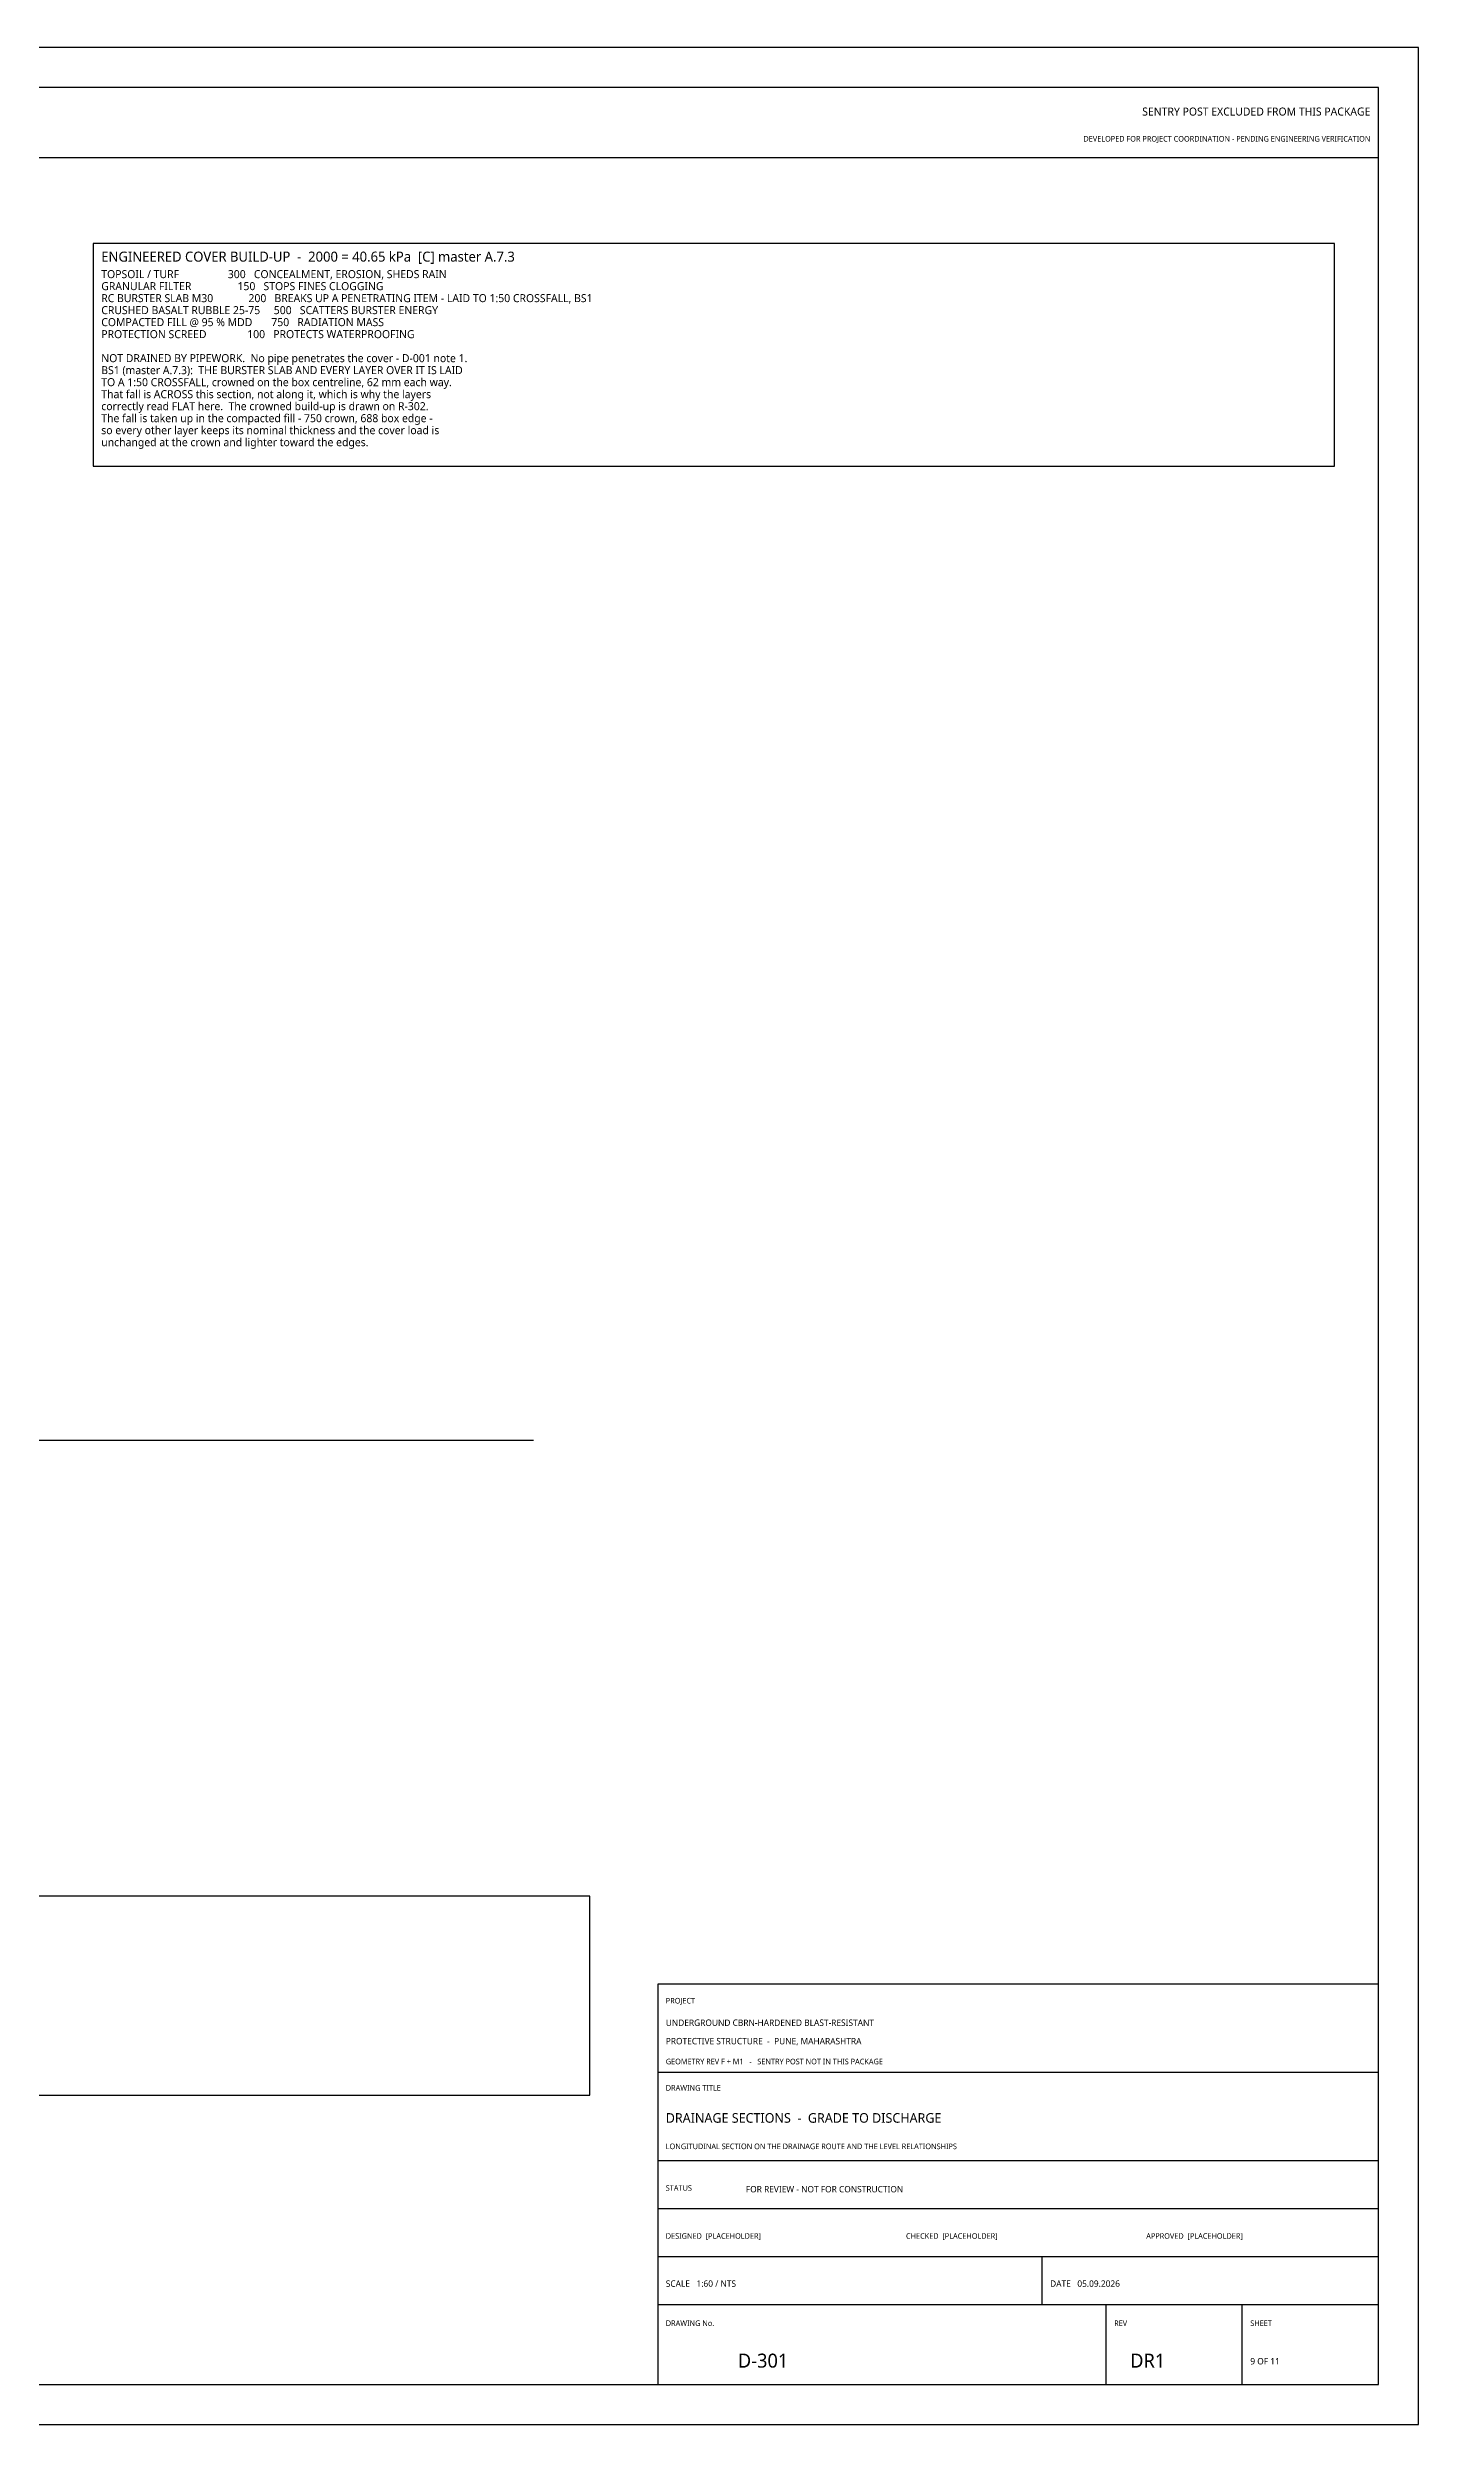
# Model space of a CAD drawing. Header units: millimetres. Extents: x 0 to 841, y 0 to 594.
# Drawn here: x 499 to 841, y 0 to 594 of the extents above; entities that cross this region are included whole.
import ezdxf
from ezdxf.enums import TextEntityAlignment as Align

# ---------------------------------------------------------------- set-up
doc = ezdxf.new("R2010")
doc.units = ezdxf.units.MM
for name, color, linetype in [('M-EXISTING', 8, 'Continuous'), ('M-FLAG', 1, 'Continuous'), ('M-TITLE', 7, 'Continuous'), ('S-NOTE', 7, 'Continuous'), ('S-TITLE', 7, 'Continuous')]:
    doc.layers.add(name, color=color, linetype=linetype)
doc.styles.add('OpenSans', font='OpenSans-Regular.ttf')

msp = doc.modelspace()

# ---------------------------------------------------------------- linework, layer by layer
at = {"layer": 'M-EXISTING'}
msp.add_line((28, 246), (620, 246), dxfattribs=at)
at = {"layer": 'M-TITLE'}
for p, q in [((10, 566.5), (831, 566.5)), ((651, 88), (831, 88)), ((651, 66), (831, 66)), ((651, 54), (831, 54)), ((651, 42), (831, 42)), ((747, 30), (747, 42)), ((651, 30), (831, 30)), ((763, 10), (763, 30)), ((797, 10), (797, 30))]:
    msp.add_line(p, q, dxfattribs=at)
msp.add_lwpolyline([(651, 10), (831, 10), (831, 110), (651, 110)], close=True, dxfattribs=at)
at = {"layer": 'S-TITLE'}
for points in [[(0, 0), (841, 0), (841, 594), (0, 594)], [(10, 10), (831, 10), (831, 584), (10, 584)], [(510, 489.375), (820, 489.375), (820, 545), (510, 545)], [(14, 82.275), (634, 82.275), (634, 132), (14, 132)]]:
    msp.add_lwpolyline(points, close=True, dxfattribs=at)

# ---------------------------------------------------------------- texts
at = {"layer": 'M-FLAG', "style": 'OpenSans'}
for s, height, p in [('SENTRY POST EXCLUDED FROM THIS PACKAGE', 2, (829, 577)), ('DEVELOPED FOR PROJECT COORDINATION - PENDING ENGINEERING VERIFICATION', 1.4, (829, 570.5))]:
    msp.add_text(s, height=height, dxfattribs=at).set_placement(p, align=Align.RIGHT)
msp.add_text('FOR REVIEW - NOT FOR CONSTRUCTION', height=1.6, dxfattribs=at).set_placement((673, 58))
at = {"layer": 'M-TITLE', "style": 'OpenSans'}
for s, height, p in [('PROJECT', 1.4, (653, 105.2)), ('UNDERGROUND CBRN-HARDENED BLAST-RESISTANT', 1.6, (653, 99.6)), ('PROTECTIVE STRUCTURE  -  PUNE, MAHARASHTRA', 1.6, (653, 95)), ('GEOMETRY REV F + M1   -   SENTRY POST NOT IN THIS PACKAGE', 1.4, (653, 90)), ('DRAWING TITLE', 1.4, (653, 83.4)), ('DRAINAGE SECTIONS  -  GRADE TO DISCHARGE', 2.4, (653, 75.4)), ('LONGITUDINAL SECTION ON THE DRAINAGE ROUTE AND THE LEVEL RELATIONSHIPS', 1.4, (653, 68.8)), ('STATUS', 1.4, (653, 58.4)), ('DESIGNED  [PLACEHOLDER]', 1.4, (653, 46.4)), ('CHECKED  [PLACEHOLDER]', 1.4, (713, 46.4)), ('APPROVED  [PLACEHOLDER]', 1.4, (773, 46.4)), ('SCALE   1:60 / NTS', 1.6, (653, 34.4)), ('DATE   05.09.2026', 1.6, (749, 34.4)), ('DRAWING No.', 1.4, (653, 24.6)), ('REV', 1.4, (765, 24.6)), ('SHEET', 1.4, (799, 24.6)), ('D-301', 3.5, (671, 14.2)), ('DR1', 3.5, (769, 14.2)), ('9 OF 11', 1.6, (799, 15))]:
    msp.add_text(s, height=height, dxfattribs=at).set_placement(p)
at = {"layer": 'S-NOTE', "style": 'OpenSans'}
for s, p in [('TOPSOIL / TURF                  300   CONCEALMENT, EROSION, SHEDS RAIN', (512, 536.375)), ('GRANULAR FILTER                 150   STOPS FINES CLOGGING', (512, 533.375)), ('CRUSHED BASALT RUBBLE 25-75     500   SCATTERS BURSTER ENERGY', (512, 527.375)), ('RC BURSTER SLAB M30             200   BREAKS UP A PENETRATING ITEM - LAID TO 1:50 CROSSFALL, BS1', (512, 530.375)), ('COMPACTED FILL @ 95 % MDD       750   RADIATION MASS', (512, 524.375)), ('PROTECTION SCREED               100   PROTECTS WATERPROOFING', (512, 521.375)), ('NOT DRAINED BY PIPEWORK.  No pipe penetrates the cover - D-001 note 1.', (512, 515.375)), ('TO A 1:50 CROSSFALL, crowned on the box centreline, 62 mm each way.', (512, 509.375)), ('BS1 (master A.7.3):  THE BURSTER SLAB AND EVERY LAYER OVER IT IS LAID', (512, 512.375)), ('That fall is ACROSS this section, not along it, which is why the layers', (512, 506.375)), ('correctly read FLAT here.  The crowned build-up is drawn on R-302.', (512, 503.375)), ('The fall is taken up in the compacted fill - 750 crown, 688 box edge -', (512, 500.375)), ('so every other layer keeps its nominal thickness and the cover load is', (512, 497.375)), ('unchanged at the crown and lighter toward the edges.', (512, 494.375))]:
    msp.add_text(s, height=2, dxfattribs=at).set_placement(p)
at = {"layer": 'S-TITLE', "style": 'OpenSans'}
msp.add_text('ENGINEERED COVER BUILD-UP  -  2000 = 40.65 kPa  [C] master A.7.3', height=2.5, dxfattribs=at).set_placement((512, 540.5))

doc.saveas('drawing.dxf')
